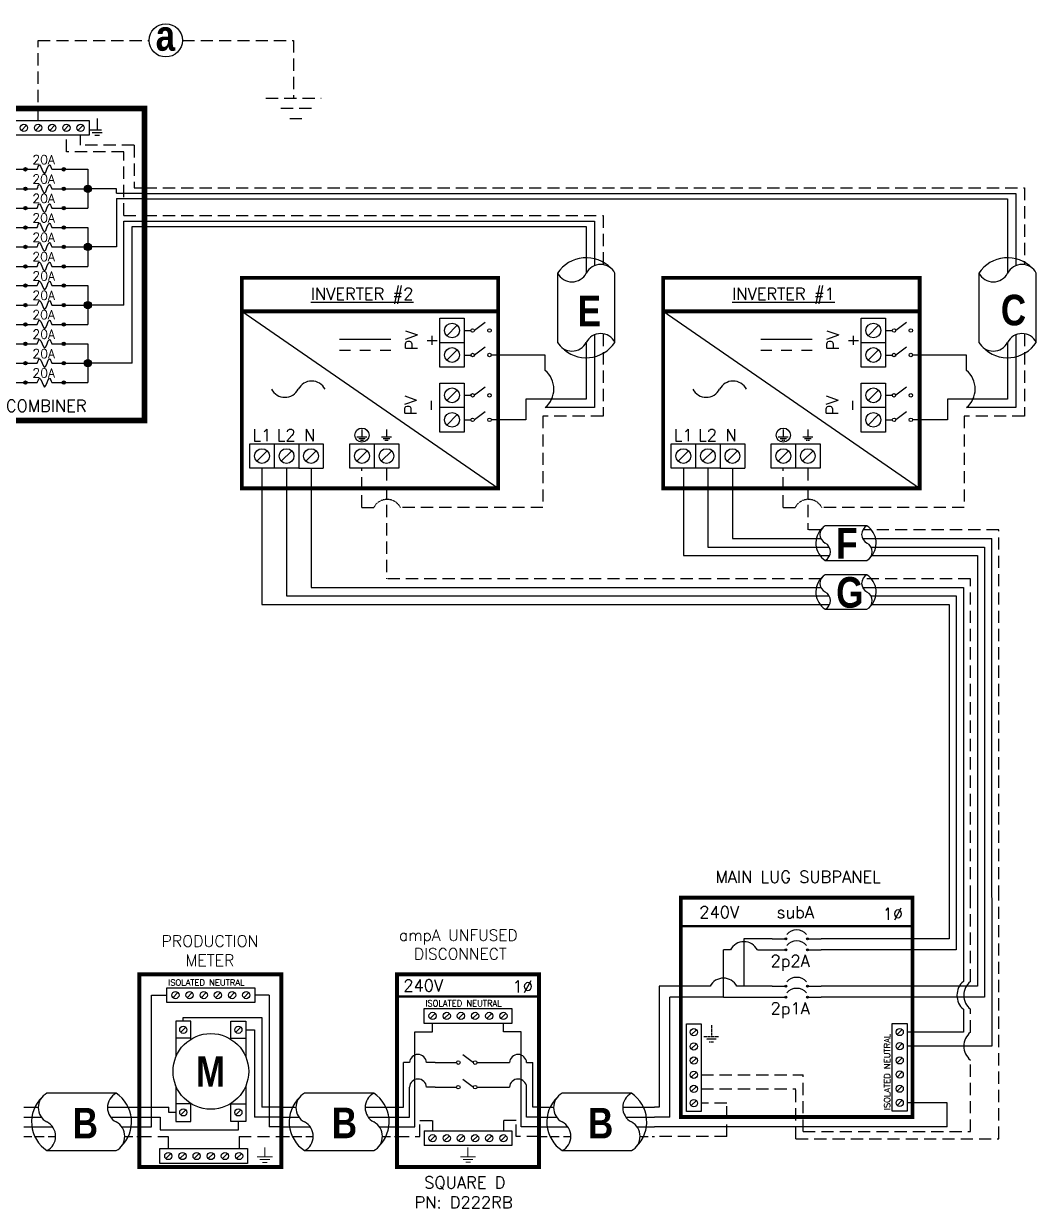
# Model space of a CAD drawing. Header units: feet. Extents: x 20586 to 21367, y 14556 to 15126.
# Drawn here: x 21055.8 to 21366.9, y 14762.3 to 15126.1 of the extents above; entities that cross this region are included whole.
import ezdxf

# ---------------------------------------------------------------- set-up
doc = ezdxf.new("R2010")
doc.units = ezdxf.units.FT
doc.header["$MEASUREMENT"] = 0
doc.linetypes.add('HIDDEN', pattern=[0.375, 0.25, -0.125])
for name, color, linetype in [('ONE LINE BLOCKS', 7, 'Continuous'), ('TABLES', 7, 'Continuous'), ('TEXT', 7, 'Continuous'), ('Z - TITLEBLOCK TXT', 7, 'Continuous')]:
    doc.layers.add(name, color=color, linetype=linetype)
doc.styles.add('ONE LINE TXT', font='techb___.ttf')
doc.styles.get("Standard").update_dxf_attribs({"font": 'simplex.shx'})

# ---------------------------------------------------------------- blocks, each defined once
blk = doc.blocks.new('6stringCombiner')
at = {"linetype": 'Continuous'}
h = blk.add_hatch(color=7, dxfattribs=at)
h.dxf.hatch_style = 1
edge = h.paths.add_edge_path()
edge.add_arc((20.51, 77.12), 0.513, 0, 360)
h = blk.add_hatch(color=7, dxfattribs=at)
h.dxf.hatch_style = 1
edge = h.paths.add_edge_path()
edge.add_arc((32.29, 77.12), 0.513, 0, 360)
h = blk.add_hatch(color=7, dxfattribs=at)
h.dxf.hatch_style = 1
edge = h.paths.add_edge_path()
edge.add_arc((20.51, 71.16), 0.513, 0, 360)
h = blk.add_hatch(color=7, dxfattribs=at)
h.dxf.hatch_style = 1
edge = h.paths.add_edge_path()
edge.add_arc((32.29, 71.16), 0.513, 0, 360)
h = blk.add_hatch(color=254, dxfattribs=at)
h.dxf.hatch_style = 1
edge = h.paths.add_edge_path()
edge.add_arc((39.7, 71.16), 1.11, 0, 360)
h = blk.add_hatch(color=7, dxfattribs=at)
h.dxf.hatch_style = 1
edge = h.paths.add_edge_path()
edge.add_arc((20.51, 65.2), 0.513, 0, 360)
h = blk.add_hatch(color=7, dxfattribs=at)
h.dxf.hatch_style = 1
edge = h.paths.add_edge_path()
edge.add_arc((32.29, 65.2), 0.513, 0, 360)
h = blk.add_hatch(color=253, dxfattribs=at)
h.dxf.hatch_style = 1
edge = h.paths.add_edge_path()
edge.add_arc((20.51, 59.24), 0.513, 0, 360)
h = blk.add_hatch(color=253, dxfattribs=at)
h.dxf.hatch_style = 1
edge = h.paths.add_edge_path()
edge.add_arc((32.29, 59.24), 0.513, 0, 360)
h = blk.add_hatch(color=253, dxfattribs=at)
h.dxf.hatch_style = 1
edge = h.paths.add_edge_path()
edge.add_arc((20.51, 53.28), 0.513, 0, 360)
h = blk.add_hatch(color=253, dxfattribs=at)
h.dxf.hatch_style = 1
edge = h.paths.add_edge_path()
edge.add_arc((32.29, 53.28), 0.513, 0, 360)
h = blk.add_hatch(color=254, dxfattribs=at)
h.dxf.hatch_style = 1
edge = h.paths.add_edge_path()
edge.add_arc((39.7, 53.28), 1.11, 0, 360)
h = blk.add_hatch(color=253, dxfattribs=at)
h.dxf.hatch_style = 1
edge = h.paths.add_edge_path()
edge.add_arc((20.51, 47.32), 0.513, 0, 360)
h = blk.add_hatch(color=253, dxfattribs=at)
h.dxf.hatch_style = 1
edge = h.paths.add_edge_path()
edge.add_arc((32.29, 47.32), 0.513, 0, 360)
h = blk.add_hatch(color=7, dxfattribs=at)
h.dxf.hatch_style = 1
edge = h.paths.add_edge_path()
edge.add_arc((20.53, 41.41), 0.513, 0, 360)
h = blk.add_hatch(color=7, dxfattribs=at)
h.dxf.hatch_style = 1
edge = h.paths.add_edge_path()
edge.add_arc((32.3, 41.41), 0.513, 0, 360)
h = blk.add_hatch(color=254, dxfattribs=at)
h.dxf.hatch_style = 1
edge = h.paths.add_edge_path()
edge.add_arc((39.71, 35.45), 1.11, 0, 360)
h = blk.add_hatch(color=7, dxfattribs=at)
h.dxf.hatch_style = 1
edge = h.paths.add_edge_path()
edge.add_arc((20.53, 35.45), 0.513, 0, 360)
h = blk.add_hatch(color=7, dxfattribs=at)
h.dxf.hatch_style = 1
edge = h.paths.add_edge_path()
edge.add_arc((32.3, 35.45), 0.513, 0, 360)
h = blk.add_hatch(color=7, dxfattribs=at)
h.dxf.hatch_style = 1
edge = h.paths.add_edge_path()
edge.add_arc((20.53, 29.49), 0.513, 0, 360)
h = blk.add_hatch(color=7, dxfattribs=at)
h.dxf.hatch_style = 1
edge = h.paths.add_edge_path()
edge.add_arc((32.3, 29.49), 0.513, 0, 360)
h = blk.add_hatch(color=253, dxfattribs=at)
h.dxf.hatch_style = 1
edge = h.paths.add_edge_path()
edge.add_arc((20.53, 23.53), 0.513, 0, 360)
h = blk.add_hatch(color=253, dxfattribs=at)
h.dxf.hatch_style = 1
edge = h.paths.add_edge_path()
edge.add_arc((32.3, 23.53), 0.513, 0, 360)
h = blk.add_hatch(color=254, dxfattribs=at)
h.dxf.hatch_style = 1
edge = h.paths.add_edge_path()
edge.add_arc((39.71, 17.57), 1.11, 0, 360)
h = blk.add_hatch(color=253, dxfattribs=at)
h.dxf.hatch_style = 1
edge = h.paths.add_edge_path()
edge.add_arc((20.53, 17.57), 0.513, 0, 360)
h = blk.add_hatch(color=253, dxfattribs=at)
h.dxf.hatch_style = 1
edge = h.paths.add_edge_path()
edge.add_arc((32.3, 17.57), 0.513, 0, 360)
h = blk.add_hatch(color=253, dxfattribs=at)
h.dxf.hatch_style = 1
edge = h.paths.add_edge_path()
edge.add_arc((20.53, 11.61), 0.513, 0, 360)
h = blk.add_hatch(color=253, dxfattribs=at)
h.dxf.hatch_style = 1
edge = h.paths.add_edge_path()
edge.add_arc((32.3, 11.61), 0.513, 0, 360)
at = {"color": 1, "linetype": 'Continuous'}
for p, q in [((13.11, 87.6), (13.11, 92.14)), ((13.11, 92.14), (40.06, 92.14)), ((40.06, 92.14), (40.06, 87.6)), ((40.06, 87.6), (13.11, 87.6)), ((21.03, 77.13), (24.16, 77.13)), ((28.66, 77.12), (31.78, 77.12)), ((21.03, 71.16), (24.16, 71.17)), ((28.66, 71.16), (31.78, 71.16)), ((21.03, 65.2), (24.16, 65.21)), ((28.66, 65.2), (31.78, 65.2)), ((21.03, 59.24), (24.16, 59.25)), ((28.66, 59.24), (31.78, 59.24)), ((21.03, 53.28), (24.16, 53.29)), ((28.66, 53.28), (31.78, 53.28)), ((21.03, 47.32), (24.16, 47.33)), ((28.66, 47.32), (31.78, 47.32)), ((21.04, 41.42), (24.17, 41.42)), ((28.67, 41.41), (31.79, 41.41)), ((21.04, 35.45), (24.17, 35.46)), ((28.67, 35.45), (31.79, 35.45)), ((21.04, 29.49), (24.17, 29.5)), ((28.67, 29.49), (31.79, 29.49)), ((21.04, 23.53), (24.17, 23.54)), ((28.67, 23.53), (31.79, 23.53)), ((21.04, 17.57), (24.17, 17.58)), ((28.67, 17.57), (31.79, 17.57)), ((21.04, 11.61), (24.17, 11.62)), ((28.67, 11.61), (31.79, 11.61))]:
    blk.add_line(p, q, dxfattribs=at)
at = {"color": 4, "linetype": 'Continuous'}
for p, q in [((16.49, 90.65), (14.92, 89.08)), ((20.84, 90.65), (19.27, 89.08)), ((25.19, 90.65), (23.62, 89.08)), ((29.54, 90.65), (27.97, 89.08)), ((33.89, 90.65), (32.32, 89.08)), ((38.25, 90.65), (36.67, 89.08))]:
    blk.add_line(p, q, dxfattribs=at)
at = {"color": 92, "linetype": 'HIDDEN', "ltscale": 15}
for p, q in [((15.71, 84.52), (15.71, 87.6)), ((33.11, 82.53), (33.11, 87.6)), ((37.46, 84.52), (37.46, 87.6)), ((2.56, 71.4), (2.56, 84.52)), ((2.56, 84.52), (15.71, 84.52)), ((53.89, 84.52), (37.46, 84.52)), ((53.89, 84.52), (53.89, 71.4)), ((50.72, 82.54), (33.11, 82.53)), ((50.72, 62.94), (50.72, 82.54)), ((0, 71.4), (2.56, 71.4)), ((53.89, 71.4), (57.11, 71.4)), ((50.72, 62.94), (57.11, 62.94))]:
    blk.add_line(p, q, dxfattribs=at)
at = {"color": 7, "linetype": 'Continuous'}
for p, q in [((48.55, 71.16), (39.7, 71.16)), ((48.55, 69.79), (48.55, 71.16)), ((48.55, 69.79), (57.11, 69.79)), ((0, 68.78), (3.44, 68.78)), ((0, 63.53), (3.43, 63.53)), ((0, 58.29), (3.44, 58.29)), ((8.71, 41.41), (13.92, 41.41)), ((11.3, 35.45), (13.92, 35.45)), ((50.72, 35.45), (39.71, 35.45))]:
    blk.add_line(p, q, dxfattribs=at)
at = {"color": 253, "linetype": 'Continuous'}
for p, q in [((0, 66.15), (3.44, 66.15)), ((48.55, 68.18), (48.55, 53.28)), ((48.55, 68.18), (57.11, 68.18)), ((0, 60.91), (3.44, 60.91)), ((53.31, 17.57), (53.31, 59.55)), ((53.31, 59.55), (57.11, 59.55)), ((0, 55.67), (3.44, 55.67)), ((6.06, 55.67), (6.06, 47.32)), ((48.55, 53.28), (39.7, 53.28)), ((6.06, 47.32), (13.92, 47.32)), ((0, 41.68), (6.06, 41.68)), ((6.06, 41.68), (6.06, 40.26)), ((0, 36.44), (4.34, 36.44)), ((4.34, 36.44), (4.34, 35.98)), ((0, 31.2), (2.65, 31.2)), ((2.65, 31.2), (2.65, 11.61)), ((4.34, 31.12), (4.34, 17.57)), ((6.06, 31.99), (6.06, 23.53)), ((6.06, 23.53), (13.93, 23.53)), ((4.34, 17.57), (8.68, 17.57)), ((8.68, 17.57), (13.92, 17.57)), ((53.31, 17.57), (40.82, 17.57)), ((2.65, 11.61), (6.06, 11.61)), ((6.06, 11.61), (13.92, 11.61))]:
    blk.add_line(p, q, dxfattribs=at)
for p, q in [((50.72, 35.45), (50.72, 61.25)), ((50.72, 61.25), (57.11, 61.25))]:
    blk.add_line(p, q)
at = {"color": 7}
for p, q in [((8.71, 44.3), (0, 44.3)), ((8.71, 41.41), (8.71, 44.3)), ((0, 39.06), (8.71, 39.06)), ((8.71, 39.06), (8.71, 35.45)), ((0, 33.82), (8.71, 33.82)), ((8.71, 35.45), (11.3, 35.45)), ((8.71, 33.82), (8.71, 29.49))]:
    blk.add_line(p, q, dxfattribs=at)
at = {"lineweight": 50, "const_width": 1.71}
blk.add_lwpolyline([(57.11, 0), (0, 0), (0, 95.81), (57.11, 95.81)], close=True, dxfattribs=at)
blk.add_lwpolyline([(57.11, 0), (0, 0), (0, 95.81), (57.11, 95.81)], close=True, dxfattribs=at)
at = {"color": 92, "linetype": 'HIDDEN', "ltscale": 15, "flags": 128}
for points in [[(42.53, 92.72), (42.53, 89.22)], [(40.18, 89.22), (44.87, 89.22)], [(44.05, 88.35), (41, 88.35)], [(43.24, 87.48), (41.81, 87.48)]]:
    blk.add_lwpolyline(points, dxfattribs=at)
at = {"color": 7, "linetype": 'Continuous', "flags": 128}
for points in [[(3.44, 68.78), (6.06, 68.78), (6.06, 77.12), (13.92, 77.12)], [(13.92, 77.12), (20.51, 77.12)], [(32.29, 77.12), (39.7, 77.12)], [(39.7, 77.12), (39.7, 65.2)], [(11.3, 65.2), (11.3, 71.16), (13.92, 71.16)], [(13.92, 71.16), (20.51, 71.16)], [(13.92, 71.16), (20.51, 71.16)], [(32.29, 71.16), (39.7, 71.16)], [(3.43, 63.53), (13.92, 63.53), (13.92, 65.2)], [(13.92, 65.2), (20.51, 65.2)], [(13.92, 65.2), (20.51, 65.2)], [(32.29, 65.2), (39.7, 65.2)], [(3.44, 58.29), (11.3, 58.29), (11.3, 59.24)], [(13.93, 41.41), (20.53, 41.41)], [(32.3, 41.41), (39.71, 41.41)], [(39.71, 41.41), (39.71, 29.49)], [(13.93, 35.45), (20.53, 35.45)], [(13.93, 35.45), (20.53, 35.45)], [(32.3, 35.45), (39.71, 35.45)], [(8.71, 29.49), (20.53, 29.49)], [(8.71, 29.49), (20.53, 29.49)], [(32.3, 29.49), (39.71, 29.49)]]:
    blk.add_lwpolyline(points, dxfattribs=at)
at = {"color": 253, "linetype": 'Continuous', "flags": 128}
for points in [[(3.44, 66.15), (8.68, 66.15), (8.68, 65.2)], [(3.44, 60.91), (13.92, 60.91), (13.92, 59.24)], [(13.92, 59.24), (20.51, 59.24)], [(13.92, 59.24), (20.51, 59.24)], [(32.29, 59.24), (39.7, 59.24)], [(39.7, 59.24), (39.7, 47.32)], [(6.06, 55.67), (3.44, 55.67)], [(8.68, 56.94), (8.68, 53.28), (13.92, 53.28)], [(13.92, 53.28), (20.51, 53.28)], [(13.92, 53.28), (20.51, 53.28)], [(32.29, 53.28), (39.7, 53.28)], [(13.92, 47.32), (20.51, 47.32)], [(32.29, 47.32), (39.7, 47.32)], [(13.93, 23.53), (20.53, 23.53)], [(13.93, 23.53), (20.53, 23.53)], [(32.3, 23.53), (39.71, 23.53)], [(39.71, 23.53), (39.71, 11.61)], [(13.93, 17.57), (20.53, 17.57)], [(13.93, 17.57), (20.53, 17.57)], [(32.3, 17.57), (39.71, 17.57)], [(13.93, 11.61), (20.53, 11.61)], [(32.3, 11.61), (39.71, 11.61)]]:
    blk.add_lwpolyline(points, dxfattribs=at)
at = {"color": 4, "linetype": 'Continuous'}
for centre in [(15.71, 89.87), (20.06, 89.87), (24.41, 89.87), (28.76, 89.87), (33.11, 89.87), (37.46, 89.87)]:
    blk.add_circle(centre, 1.11, dxfattribs=at)
at = {"color": 7, "linetype": 'Continuous'}
for centre, radius in [((20.51, 77.12), 0.513), ((32.29, 77.12), 0.513), ((20.51, 71.16), 0.513), ((32.29, 71.16), 0.513), ((39.7, 71.16), 1.11), ((39.7, 71.16), 1.11), ((20.51, 65.2), 0.513), ((32.29, 65.2), 0.513), ((39.7, 53.28), 1.11), ((39.7, 53.28), 1.11), ((20.53, 41.41), 0.513), ((32.3, 41.41), 0.513), ((39.71, 35.45), 1.11), ((39.71, 35.45), 1.11), ((20.53, 35.45), 0.513), ((32.3, 35.45), 0.513), ((20.53, 29.49), 0.513), ((32.3, 29.49), 0.513), ((39.71, 17.57), 1.11), ((39.71, 17.57), 1.11)]:
    blk.add_circle(centre, radius, dxfattribs=at)
at = {"color": 253, "linetype": 'Continuous'}
for centre in [(20.51, 59.24), (32.29, 59.24), (20.51, 53.28), (32.29, 53.28), (20.51, 47.32), (32.29, 47.32), (20.53, 23.53), (32.3, 23.53), (20.53, 17.57), (32.3, 17.57), (20.53, 11.61), (32.3, 11.61)]:
    blk.add_circle(centre, 0.513, dxfattribs=at)
for centre, radius, start, end in [((12.9, 61.07), 5.91, 135.6055, 224.3945), ((13.49, 36.12), 8.5, 150.9088, 209.0912), ((6.41, 33.55), 3.19, 130.4007, 229.5993)]:
    blk.add_arc(centre, radius, start, end, dxfattribs=at)
at = {"color": 7, "linetype": 'Continuous'}
blk.add_arc((13.34, 62.22), 3.61, 124.3567, 235.6433, dxfattribs=at)
at = {"color": 1, "linetype": 'Continuous'}
for points in [[(24.16, 77.13), (24.82, 78.47), (26.41, 75.78), (27.87, 78.47), (28.66, 77.12)], [(24.16, 71.17), (24.82, 72.51), (26.41, 69.82), (27.87, 72.51), (28.66, 71.16)], [(24.16, 65.21), (24.82, 66.55), (26.41, 63.86), (27.87, 66.55), (28.66, 65.2)], [(24.16, 59.25), (24.82, 60.58), (26.41, 57.9), (27.87, 60.58), (28.66, 59.24)], [(24.16, 53.29), (24.82, 54.62), (26.41, 51.94), (27.87, 54.62), (28.66, 53.28)], [(24.16, 47.33), (24.82, 48.66), (26.41, 45.98), (27.87, 48.66), (28.66, 47.32)], [(24.17, 41.42), (24.84, 42.76), (26.42, 40.07), (27.88, 42.76), (28.67, 41.41)], [(24.17, 35.46), (24.84, 36.8), (26.42, 34.11), (27.88, 36.8), (28.67, 35.45)], [(24.17, 29.5), (24.84, 30.84), (26.42, 28.15), (27.88, 30.84), (28.67, 29.49)], [(24.17, 23.54), (24.84, 24.87), (26.42, 22.19), (27.88, 24.87), (28.67, 23.53)], [(24.17, 17.58), (24.84, 18.91), (26.42, 16.23), (27.88, 18.91), (28.67, 17.57)], [(24.17, 11.62), (24.84, 12.95), (26.42, 10.27), (27.88, 12.95), (28.67, 11.61)]]:
    blk.add_spline(points, degree=3, dxfattribs=at)
for p in [(22.67, 78.71), (22.67, 72.75), (22.67, 66.79), (22.67, 60.82), (22.67, 54.86), (22.67, 48.9), (22.68, 43), (22.68, 37.04), (22.67, 31.08), (22.68, 25.11), (22.68, 19.15), (22.68, 13.19)]:
    blk.add_text('20A', height=2.778, dxfattribs=at).set_placement(p)
at = {"color": 1, "insert": (26.91, 4.5), "char_height": 3.658, "attachment_point": 5}
blk.add_mtext_dynamic_manual_height_columns('COMBINER', width=1.1897, gutter_width=7.17, heights=[0], dxfattribs=at)
blk = doc.blocks.new('2inverterSub')
at = {"layer": 'ONE LINE BLOCKS', "linetype": 'Continuous'}
h = blk.add_hatch(color=1, dxfattribs=at)
h.dxf.hatch_style = 1
edge = h.paths.add_edge_path()
edge.add_arc((40.28, 60.73), 0.291, 0, 360)
h = blk.add_hatch(color=1, dxfattribs=at)
h.dxf.hatch_style = 1
edge = h.paths.add_edge_path()
edge.add_arc((46.96, 60.73), 0.291, 0, 360)
h = blk.add_hatch(color=1, dxfattribs=at)
h.dxf.hatch_style = 1
edge = h.paths.add_edge_path()
edge.add_arc((40.28, 57.35), 0.291, 0, 360)
h = blk.add_hatch(color=1, dxfattribs=at)
h.dxf.hatch_style = 1
edge = h.paths.add_edge_path()
edge.add_arc((46.96, 57.35), 0.291, 0, 360)
h = blk.add_hatch(color=1, dxfattribs=at)
h.dxf.hatch_style = 1
edge = h.paths.add_edge_path()
edge.add_arc((40.28, 46.17), 0.291, 0, 360)
h = blk.add_hatch(color=1, dxfattribs=at)
h.dxf.hatch_style = 1
edge = h.paths.add_edge_path()
edge.add_arc((46.96, 46.17), 0.291, 0, 360)
h = blk.add_hatch(color=1, dxfattribs=at)
h.dxf.hatch_style = 1
edge = h.paths.add_edge_path()
edge.add_arc((40.28, 42.79), 0.291, 0, 360)
h = blk.add_hatch(color=1, dxfattribs=at)
h.dxf.hatch_style = 1
edge = h.paths.add_edge_path()
edge.add_arc((46.96, 42.79), 0.291, 0, 360)
at = {"color": 7, "linetype": 'Continuous'}
for p, q in [((90.5, 73.37), (90.5, 60.73)), ((99.2, 73.37), (99.2, 46.17)), ((36.09, 60.73), (27.43, 60.73)), ((27.43, 60.73), (27.43, 46.17)), ((90.5, 60.73), (51.15, 60.73)), ((17.02, 46.17), (1.34, 46.17)), ((1.34, 46.17), (1.34, 9)), ((36.09, 46.17), (25.26, 46.17)), ((99.2, 46.17), (51.15, 46.17)), ((1.34, 9), (0, 9))]:
    blk.add_line(p, q, dxfattribs=at)
at = {"color": 10, "linetype": 'Continuous'}
for p, q in [((92.67, 73.37), (92.67, 57.35)), ((101.37, 73.37), (101.37, 42.79)), ((21.14, 42.79), (21.14, 57.35)), ((23.31, 57.35), (21.14, 57.35)), ((31.55, 57.35), (36.09, 57.35)), ((92.67, 57.35), (51.15, 57.35)), ((21.14, 42.79), (4.63, 42.79)), ((4.63, 6), (4.63, 42.79)), ((21.14, 42.79), (36.09, 42.79)), ((101.37, 42.79), (51.15, 42.79)), ((4.63, 6), (0, 6))]:
    blk.add_line(p, q, dxfattribs=at)
at = {"color": 253, "linetype": 'Continuous'}
for p, q in [((94.85, 73.37), (94.85, 47.66)), ((103.55, 73.37), (103.55, 27.76)), ((94.85, 39.1), (94.85, 32.11)), ((94.85, 32.11), (77.54, 32.11)), ((103.55, 27.76), (77.54, 27.76)), ((89.88, 10.36), (77.54, 10.36)), ((89.88, 3), (89.88, 10.36)), ((89.88, 3), (0, 3))]:
    blk.add_line(p, q, dxfattribs=at)
at = {"color": 10, "linetype": 'Continuous'}
blk.add_arc((27.43, 55.19), 4.65, 27.6639, 152.3361, dxfattribs=at)
at = {"color": 7, "linetype": 'Continuous'}
blk.add_arc((21.14, 44.01), 4.65, 27.6639, 152.3361, dxfattribs=at)
at = {"color": 253, "linetype": 'Continuous'}
blk.add_arc((98.43, 43.38), 5.58, 129.9215, 230.0785, dxfattribs=at)
at = {"layer": 'ONE LINE BLOCKS', "lineweight": 50}
blk.add_line((8.04, 64.67), (79.2, 64.67), dxfattribs=at)
at = {"layer": 'ONE LINE BLOCKS', "lineweight": 50, "const_width": 1.19}
blk.add_lwpolyline([(8.04, 6.01), (8.04, 73.37), (79.2, 73.37), (79.2, 6.01)], close=True, dxfattribs=at)
at = {"layer": 'TEXT', "color": 92, "linetype": 'HIDDEN', "ltscale": 15}
for p, q in [((97.02, 47.66), (97.02, 73.37)), ((105.72, -0.66), (105.72, 73.37)), ((97.02, 32.03), (97.02, 39.1)), ((97.02, 1.52), (97.02, 23.48)), ((14.31, 18.99), (45.6, 18.99)), ((45.6, 1.52), (45.6, 18.99)), ((14.31, 14.64), (43.39, 14.64)), ((43.39, -0.66), (43.39, 14.64)), ((22.14, 10.28), (14.31, 10.28)), ((22.14, 0), (22.14, 10.28)), ((22.14, 0), (0, 0)), ((45.6, 1.52), (97.02, 1.52)), ((43.39, -0.66), (105.72, -0.66))]:
    blk.add_line(p, q, dxfattribs=at)
at = {"layer": 'TEXT', "color": 92, "linetype": 'HIDDEN', "flags": 128}
for points in [[(17.42, 34.26), (17.42, 30.76)], [(15.08, 30.76), (19.76, 30.76)], [(18.95, 29.89), (15.89, 29.89)], [(18.13, 29.02), (16.7, 29.02)]]:
    blk.add_lwpolyline(points, dxfattribs=at)
at = {"layer": 'TEXT', "color": 92, "linetype": 'Continuous', "ltscale": 4}
for centre in [(100.49, 43.38), (100.49, 27.76)]:
    blk.add_arc(centre, 5.51, 129.059, 230.941, dxfattribs=at)
at = {"layer": 'Z - TITLEBLOCK TXT', "color": 1, "linetype": 'Continuous'}
for p, q in [((9.77, 7.69), (9.77, 34.63)), ((9.77, 34.63), (14.31, 34.63)), ((14.31, 34.63), (14.31, 7.69)), ((73, 7.76), (73, 34.71)), ((73, 34.71), (77.54, 34.71)), ((77.54, 34.71), (77.54, 7.76)), ((14.31, 7.69), (9.77, 7.69)), ((77.54, 7.76), (73, 7.76))]:
    blk.add_line(p, q, dxfattribs=at)
at = {"layer": 'Z - TITLEBLOCK TXT', "color": 4, "linetype": 'Continuous'}
for p, q in [((12.83, 32.82), (11.25, 31.25)), ((76.06, 32.9), (74.49, 31.32)), ((12.83, 28.47), (11.25, 26.9)), ((76.06, 28.54), (74.49, 26.97)), ((12.83, 24.12), (11.25, 22.55)), ((76.06, 24.19), (74.49, 22.62)), ((12.83, 19.77), (11.25, 18.2)), ((76.06, 19.84), (74.49, 18.27)), ((12.83, 15.42), (11.25, 13.85)), ((76.06, 15.49), (74.49, 13.92)), ((12.83, 11.07), (11.25, 9.5)), ((76.06, 11.14), (74.49, 9.57))]:
    blk.add_line(p, q, dxfattribs=at)
at = {"layer": 'Z - TITLEBLOCK TXT', "color": 1, "linetype": 'Continuous', "flags": 128}
for points in [[(36.09, 60.73), (40.28, 60.73)], [(36.09, 60.73), (40.28, 60.73)], [(46.96, 60.73), (51.15, 60.73)], [(36.09, 57.35), (40.28, 57.35)], [(36.09, 57.35), (40.28, 57.35)], [(46.96, 57.35), (51.15, 57.35)], [(36.09, 46.17), (40.28, 46.17)], [(36.09, 46.17), (40.28, 46.17)], [(46.96, 46.17), (51.15, 46.17)], [(36.09, 42.79), (40.28, 42.79)], [(36.09, 42.79), (40.28, 42.79)], [(46.96, 42.79), (51.15, 42.79)]]:
    blk.add_lwpolyline(points, dxfattribs=at)
at = {"layer": 'Z - TITLEBLOCK TXT', "color": 1, "linetype": 'Continuous'}
for centre in [(40.28, 60.73), (46.96, 60.73), (40.28, 57.35), (46.96, 57.35), (40.28, 46.17), (46.96, 46.17), (40.28, 42.79), (46.96, 42.79)]:
    blk.add_circle(centre, 0.291, dxfattribs=at)
at = {"layer": 'Z - TITLEBLOCK TXT', "color": 4, "linetype": 'Continuous'}
for centre in [(12.04, 32.04), (75.27, 32.11), (12.04, 27.69), (75.27, 27.76), (12.04, 23.34), (75.27, 23.41), (12.04, 18.99), (75.27, 19.06), (12.04, 14.64), (75.27, 14.71), (12.04, 10.28), (75.27, 10.36)]:
    blk.add_circle(centre, 1.11, dxfattribs=at)
at = {"layer": 'Z - TITLEBLOCK TXT', "color": 1, "linetype": 'Continuous'}
for centre in [(43.62, 59.53), (43.62, 56.15), (43.62, 44.97), (43.62, 41.59)]:
    blk.add_arc(centre, 3.93, 40.3392, 139.6608, dxfattribs=at)
at = {"layer": 'TABLES', "color": 1, "linetype": 'Continuous'}
for s, p in [('2p2A', (35.59, 52.11)), ('2p1A', (35.59, 37.55))]:
    blk.add_text(s, height=3.658, dxfattribs=at).set_placement(p)
at = {"layer": 'TABLES', "color": 4, "linetype": 'Continuous'}
blk.add_text('ISOLATED NEUTRAL', height=1.8743, rotation=90, dxfattribs=at).set_placement((72.35, 8.12))
at = {"layer": 'TEXT', "color": 1, "attachment_point": 5}
for s, width, gutter_width, insert, char_height in [('MAIN LUG SUBPANEL ', 62.3984, 7.17, (44.08, 79.8), 3.6576), ('240V', 0.1481, 0.75, (19.83, 68.92), 3.658), ('subA', 0.1481, 0.75, (43.21, 68.92), 3.658), ('1∅', 0.1481, 0.75, (73.19, 68.41), 3.658)]:
    blk.add_mtext_dynamic_manual_height_columns(s, width=width, gutter_width=gutter_width, heights=[0], dxfattribs=dict(at, insert=insert, char_height=char_height))
blk = doc.blocks.new('*U13')
at = {"color": 7, "linetype": 'Continuous'}
for p, q in [((-7.14, 13.31), (-28.39, 13.31)), ((-28.39, -4.31), (-7.14, -4.31))]:
    blk.add_line(p, q, dxfattribs=at)
at = {"color": 7}
for p, q in [((-35.53, 9), (-31.05, 9)), ((-9.81, 9), (0, 9))]:
    blk.add_line(p, q, dxfattribs=at)
at = {"color": 10}
for p, q in [((-35.53, 6), (-30.11, 6)), ((-8.87, 6), (0, 6))]:
    blk.add_line(p, q, dxfattribs=at)
at = {"color": 253}
for p, q in [((-35.53, 3), (-26.66, 3)), ((-5.41, 3), (0, 3))]:
    blk.add_line(p, q, dxfattribs=at)
at = {"color": 92, "linetype": 'HIDDEN', "ltscale": 10}
for p, q in [((-4.48, 0), (0, 0)), ((-35.53, 0), (-25.72, 0))]:
    blk.add_line(p, q, dxfattribs=at)
at = {"color": 7, "linetype": 'Continuous'}
for centre, start, end in [((-22.54, 4.5), 133.9732, 236.4265), ((-12.99, 4.5), 313.9732, 56.4265)]:
    blk.add_arc(centre, 10.58, start, end, dxfattribs=at)
at = {"linetype": 'Continuous'}
for centre, start, end in [((-26.08, 8.91), 117.6639, 242.3361), ((-4.83, 8.91), 117.6639, 242.3361), ((-30.7, 0.09), 297.6639, 62.3361), ((-9.45, 0.09), 297.6639, 62.3361)]:
    blk.add_arc(centre, 4.98, start, end, dxfattribs=at)
blk = doc.blocks.new('unfusedDisconnect')
at = {"lineweight": 50}
blk.add_line((-43.61, 43.06), (0, 43.06), dxfattribs=at)
at = {"color": 1, "linetype": 'Continuous'}
for p, q in [((-35.27, 34.78), (-35.27, 39.32)), ((-35.27, 39.32), (-8.32, 39.32)), ((-8.32, 39.32), (-8.32, 34.78)), ((-8.32, 34.78), (-35.27, 34.78)), ((-31.89, 22.73), (-25.32, 22.73)), ((-23.43, 25.18), (-20.16, 22.74)), ((-19.08, 22.73), (-11.7, 22.73)), ((-31.89, 15.2), (-25.32, 15.2)), ((-23.43, 17.65), (-20.16, 15.2)), ((-19.08, 15.2), (-11.7, 15.19)), ((-35.27, 1.76), (-8.32, 1.76)), ((-35.27, 1.76), (-35.27, -2.78)), ((-8.32, 1.76), (-8.32, -2.78)), ((-8.32, -2.78), (-35.27, -2.78))]:
    blk.add_line(p, q, dxfattribs=at)
at = {"color": 4, "linetype": 'Continuous'}
for p, q in [((-31.89, 37.83), (-33.46, 36.26)), ((-27.53, 37.83), (-29.11, 36.26)), ((-23.18, 37.83), (-24.76, 36.26)), ((-18.83, 37.83), (-20.41, 36.26)), ((-14.48, 37.83), (-16.06, 36.26)), ((-10.13, 37.83), (-11.7, 36.26)), ((-31.89, 0.28), (-33.46, -1.3)), ((-27.53, 0.28), (-29.11, -1.3)), ((-23.18, 0.28), (-24.76, -1.3)), ((-18.83, 0.28), (-20.41, -1.3)), ((-14.48, 0.28), (-16.06, -1.3)), ((-10.13, 0.28), (-11.7, -1.3))]:
    blk.add_line(p, q, dxfattribs=at)
at = {"color": 253, "linetype": 'Continuous'}
for p, q in [((-32.67, 32.17), (-32.67, 34.78)), ((-10.92, 32.17), (-10.92, 34.78)), ((-38.16, 3), (-38.16, 32.17)), ((-38.16, 32.17), (-32.67, 32.17)), ((-5.43, 32.17), (-10.92, 32.17)), ((-5.43, 3), (-5.43, 32.17)), ((-43.61, 3), (-38.16, 3)), ((0, 3), (-5.43, 3))]:
    blk.add_line(p, q, dxfattribs=at)
at = {"color": 7, "linetype": 'Continuous'}
for p, q in [((-41.66, 9), (-41.66, 22.73)), ((-39.8, 22.73), (-41.66, 22.73)), ((-31.89, 22.73), (-34.52, 22.73)), ((-11.7, 22.73), (-9.07, 22.73)), ((-3.79, 22.73), (-1.93, 22.73)), ((-1.93, 9), (-1.93, 22.73))]:
    blk.add_line(p, q, dxfattribs=at)
at = {"color": 10, "linetype": 'Continuous'}
for p, q in [((-39.8, 6), (-39.8, 15.2)), ((-31.89, 15.2), (-34.52, 15.2)), ((-11.7, 15.2), (-9.07, 15.2)), ((-3.79, 6), (-3.79, 15.2)), ((-43.61, 6), (-39.8, 6)), ((0, 6), (-3.79, 6))]:
    blk.add_line(p, q, dxfattribs=at)
at = {"color": 7}
for p, q in [((-43.61, 9), (-41.66, 9)), ((0, 9), (-1.93, 9))]:
    blk.add_line(p, q, dxfattribs=at)
at = {"color": 92, "linetype": 'HIDDEN', "ltscale": 15}
for p, q in [((-36.58, 0), (-36.58, 4.9)), ((-36.58, 4.9), (-32.67, 4.9)), ((-32.67, 4.9), (-32.67, 1.76)), ((-7.01, 4.9), (-10.92, 4.9)), ((-10.92, 4.9), (-10.92, 1.76)), ((-7.01, 0), (-7.01, 4.9)), ((-43.61, 0), (-36.58, 0)), ((0, 0), (-7.01, 0))]:
    blk.add_line(p, q, dxfattribs=at)
at = {"lineweight": 50, "const_width": 1.19}
blk.add_lwpolyline([(-43.61, -9.34), (-43.61, 49.84), (0, 49.84), (0, -9.34)], close=True, dxfattribs=at)
at = {"color": 92, "linetype": 'Continuous', "lineweight": 5, "ltscale": 0.05, "flags": 128}
for points in [[(-21.8, -3.32), (-21.8, -6.17)], [(-24.14, -6.17), (-19.45, -6.17)], [(-20.27, -7.03), (-23.32, -7.03)], [(-21.08, -7.9), (-22.51, -7.9)]]:
    blk.add_lwpolyline(points, dxfattribs=at)
at = {"color": 4, "linetype": 'Continuous'}
for centre in [(-32.67, 37.05), (-28.32, 37.05), (-23.97, 37.05), (-19.62, 37.05), (-15.27, 37.05), (-10.92, 37.05), (-32.67, -0.51), (-28.32, -0.51), (-23.97, -0.51), (-19.62, -0.51), (-15.27, -0.51), (-10.92, -0.51)]:
    blk.add_circle(centre, 1.11, dxfattribs=at)
at = {"color": 1, "linetype": 'Continuous'}
for centre in [(-24.78, 22.73), (-19.62, 22.73), (-24.78, 15.2), (-19.62, 15.2)]:
    blk.add_circle(centre, 0.541, dxfattribs=at)
at = {"color": 7, "linetype": 'Continuous'}
for centre in [(-37.16, 22.58), (-6.43, 22.58)]:
    blk.add_arc(centre, 2.64, 3.2819, 176.7181, dxfattribs=at)
at = {"color": 10, "linetype": 'Continuous'}
for centre in [(-37.16, 15.04), (-6.43, 15.04)]:
    blk.add_arc(centre, 2.64, 3.2819, 176.7181, dxfattribs=at)
at = {"color": 4, "linetype": 'Continuous'}
blk.add_text('ISOLATED NEUTRAL', height=1.8743, dxfattribs=at).set_placement((-34.91, 39.97))
at = {"color": 1}
for s, width, gutter_width, heights, insert, char_height, attachment_point in [('\\A1;\\pi12.228;ampA UNFUSED \\P\\pi16.834;DISCONNECT', 64.922, 0, [11.89], (-55.21, 63.58), 3.4544, 1), ('240V', 0.1481, 0.75, [0], (-35.55, 46.4), 3.658, 5), ('1∅', 0.1481, 0.75, [0], (-4.98, 46.1), 3.658, 5), ('\\A1;\\pi11.999,t30.287;SQUARE D\\P\\pi9.0377,t27.326;PN: D222RB', 51.6906, 0.203, [45.94], (-47.25, -12.27), 3.6576, 1)]:
    blk.add_mtext_dynamic_manual_height_columns(s, width=width, gutter_width=gutter_width, heights=heights, dxfattribs=dict(at, insert=insert, char_height=char_height, attachment_point=attachment_point))
blk = doc.blocks.new('*U27')
at = {"color": 7}
for name, p in [('unfusedDisconnect', (0, 0)), ('*U13', (-43.61, 0))]:
    blk.add_blockref(name, p, dxfattribs=at)
at = {"layer": 'Z - TITLEBLOCK TXT', "color": 1, "linetype": 'Continuous', "insert": (-63.63, 8.88), "char_height": 9.3833, "attachment_point": 1, "style": 'ONE LINE TXT'}
blk.add_mtext_dynamic_manual_height_columns('{\\W1;\\C256;B}', width=0.1385, gutter_width=2.13, heights=[0], dxfattribs=at)
blk = doc.blocks.new('productionMeter')
at = {"color": 1, "linetype": 'Continuous'}
for p, q in [((-35.13, 41.18), (-35.13, 45.72)), ((-35.13, 45.72), (-8.18, 45.72)), ((-8.18, 45.72), (-8.18, 41.18)), ((-8.18, 41.18), (-35.13, 41.18)), ((-32.38, 35.4), (-32.38, 24.5)), ((-27.84, 35.4), (-32.38, 35.4)), ((-27.84, 29.86), (-27.84, 35.4)), ((-15.47, 29.86), (-15.47, 35.4)), ((-15.47, 35.4), (-10.93, 35.4)), ((-10.93, 35.4), (-10.93, 24.5)), ((-27.84, 30.21), (-32.38, 30.21)), ((-15.47, 30.21), (-10.93, 30.21)), ((-32.38, 15.55), (-32.38, 4.64)), ((-10.93, 15.55), (-10.93, 4.64)), ((-27.84, 10.04), (-32.38, 10.04)), ((-27.84, 4.64), (-27.84, 10.18)), ((-15.47, 4.64), (-15.47, 10.18)), ((-15.47, 10.04), (-10.93, 10.04)), ((-32.38, 4.64), (-27.84, 4.64)), ((-10.93, 4.64), (-15.47, 4.64)), ((-37.32, -8.24), (-37.32, -3.7)), ((-37.32, -3.7), (-10.37, -3.7)), ((-10.37, -3.7), (-10.37, -8.24)), ((-10.37, -8.24), (-37.32, -8.24))]:
    blk.add_line(p, q, dxfattribs=at)
at = {"color": 4, "linetype": 'Continuous'}
for p, q in [((-31.74, 44.23), (-33.32, 42.66)), ((-27.39, 44.23), (-28.97, 42.66)), ((-23.04, 44.23), (-24.62, 42.66)), ((-18.69, 44.23), (-20.26, 42.66)), ((-14.34, 44.23), (-15.91, 42.66)), ((-9.99, 44.23), (-11.56, 42.66)), ((-29.33, 33.59), (-30.9, 32.02)), ((-12.41, 33.59), (-13.98, 32.02)), ((-29.33, 8.23), (-30.9, 6.66)), ((-12.41, 8.23), (-13.98, 6.66)), ((-33.93, -5.19), (-35.51, -6.76)), ((-29.58, -5.19), (-31.15, -6.76)), ((-25.23, -5.19), (-26.8, -6.76)), ((-20.88, -5.19), (-22.45, -6.76)), ((-16.53, -5.19), (-18.1, -6.76)), ((-12.18, -5.19), (-13.75, -6.76))]:
    blk.add_line(p, q, dxfattribs=at)
at = {"color": 253, "linetype": 'Continuous'}
for p, q in [((-39.9, 3), (-39.9, 43.45)), ((-39.9, 43.45), (-35.13, 43.45)), ((-3.71, 43.45), (-8.18, 43.45)), ((-3.71, 43.45), (-3.71, 3)), ((-43.61, 3), (-39.9, 3)), ((0, 3), (-3.71, 3))]:
    blk.add_line(p, q, dxfattribs=at)
at = {"color": 7}
for p, q in [((-30.11, 35.4), (-30.11, 36.59)), ((-30.11, 36.59), (-5.98, 36.59)), ((-5.98, 36.59), (-5.98, 9)), ((-43.61, 9), (-34.54, 9)), ((-34.54, 7.44), (-34.54, 9)), ((-32.38, 7.44), (-34.54, 7.44)), ((0, 9), (-5.98, 9))]:
    blk.add_line(p, q, dxfattribs=at)
at = {"color": 10, "linetype": 'Continuous'}
for p, q in [((-10.93, 32.81), (-8.25, 32.81)), ((-8.25, 32.81), (-8.25, 6)), ((-43.61, 6), (-37.24, 6)), ((-37.24, 6), (-37.24, 2.05)), ((-13.2, 2.05), (-13.2, 4.64)), ((0, 6), (-8.25, 6)), ((-37.24, 2.05), (-13.2, 2.05))]:
    blk.add_line(p, q, dxfattribs=at)
at = {"color": 92, "linetype": 'HIDDEN', "ltscale": 15}
for p, q in [((-43.61, 0), (-34.72, 0)), ((-12.97, 0), (-12.97, -3.7)), ((-12.97, 0), (0, 0)), ((-34.72, 0), (-34.72, -3.7))]:
    blk.add_line(p, q, dxfattribs=at)
at = {"lineweight": 50, "const_width": 1.19}
blk.add_lwpolyline([(-43.61, -9.34), (-43.61, 49.84), (0, 49.84), (0, -9.34)], close=True, dxfattribs=at)
at = {"color": 92, "linetype": 'Continuous', "lineweight": 5, "ltscale": 0.05, "flags": 128}
for points in [[(-5.04, -3.33), (-5.04, -6.18)], [(-2.7, -6.18), (-7.38, -6.18)], [(-6.57, -7.05), (-3.51, -7.05)], [(-5.76, -7.91), (-4.32, -7.91)]]:
    blk.add_lwpolyline(points, dxfattribs=at)
at = {"color": 4, "linetype": 'Continuous'}
for centre in [(-32.53, 43.45), (-28.18, 43.45), (-23.83, 43.45), (-19.48, 43.45), (-15.13, 43.45), (-10.78, 43.45), (-30.11, 32.81), (-13.2, 32.81), (-30.11, 7.44), (-13.2, 7.44), (-34.72, -5.97), (-30.37, -5.97), (-26.02, -5.97), (-21.67, -5.97), (-17.32, -5.97), (-12.97, -5.97)]:
    blk.add_circle(centre, 1.11, dxfattribs=at)
at = {"linetype": 'Continuous'}
blk.add_circle((-21.65, 20.02), 11.62, dxfattribs=at)
at = {"color": 4, "linetype": 'Continuous'}
blk.add_text('ISOLATED NEUTRAL', height=1.8743, dxfattribs=at).set_placement((-34.77, 46.37))
at = {"color": 253, "linetype": 'Continuous', "style": 'ONE LINE TXT'}
blk.add_text('M', height=9.38, dxfattribs=at).set_placement((-26.21, 15.31))
at = {"color": 1, "insert": (-21.93, 57.08), "char_height": 3.5433, "attachment_point": 5}
blk.add_mtext_dynamic_manual_height_columns('PRODUCTION METER', width=1.3203, gutter_width=7.17, heights=[0], dxfattribs=at)
blk = doc.blocks.new('*U18')
at = {"color": 7}
blk.add_blockref('productionMeter', (0, 0), dxfattribs=at)

msp = doc.modelspace()

# ---------------------------------------------------------------- linework, layer by layer
at = {"color": 92, "linetype": 'HIDDEN', "ltscale": 15}
for p, q in [((21060.27, 15096.35), (21060.27, 15120.94)), ((21060.27, 15120.94), (21094.38, 15120.94)), ((21104.61, 15120.94), (21138.72, 15120.94)), ((21138.72, 15120.94), (21138.72, 15103.15)), ((21092.97, 15075.61), (21363.28, 15075.61)), ((21363.28, 15075.61), (21363.28, 15052.05)), ((21092.97, 15067.15), (21233.84, 15067.15)), ((21233.84, 15067.15), (21233.84, 15052.05)), ((21233.84, 15030.8), (21233.84, 15005.55)), ((21363.28, 15030.8), (21363.28, 15005.55)), ((21233.84, 15005.55), (21215.34, 15005.55)), ((21215.34, 15005.55), (21215.34, 14977.47)), ((21363.28, 15005.55), (21344.77, 15005.55)), ((21344.77, 15005.55), (21344.77, 14977.47)), ((21159.76, 14977.47), (21159.76, 14989.51)), ((21167.29, 14989.51), (21167.29, 14955.58)), ((21289.19, 14977.47), (21289.19, 14989.51)), ((21296.72, 14989.51), (21296.72, 14970.6)), ((21159.76, 14977.47), (21163.36, 14977.47)), ((21215.34, 14977.47), (21171.6, 14977.47)), ((21289.19, 14977.47), (21292.79, 14977.47)), ((21344.77, 14977.47), (21301.03, 14977.47)), ((21300.78, 14970.6), (21296.72, 14970.6)), ((21355.38, 14970.6), (21313.59, 14970.6)), ((21355.38, 14857.67), (21355.38, 14970.6)), ((21300.78, 14955.58), (21167.29, 14955.58)), ((21346.68, 14955.58), (21313.59, 14955.58)), ((21346.68, 14857.67), (21346.68, 14955.58))]:
    msp.add_line(p, q, dxfattribs=at)
at = {"color": 7, "linetype": 'Continuous'}
for p, q in [((21092.97, 15073.92), (21360.65, 15073.92)), ((21360.65, 15073.92), (21360.65, 15051.75)), ((21092.97, 15065.46), (21231.22, 15065.46)), ((21231.22, 15065.46), (21231.22, 15051.75)), ((21219.84, 15049.44), (21219.84, 15028.2)), ((21237.47, 15028.2), (21237.47, 15049.44)), ((21349.27, 15049.44), (21349.27, 15028.2)), ((21366.9, 15028.2), (21366.9, 15049.44)), ((21201.61, 14983.34), (21122.84, 15037.71)), ((21331.04, 14983.34), (21252.27, 15037.71)), ((21168.66, 15029.1), (21152.89, 15029.1)), ((21231.22, 15030.51), (21231.22, 15008.18)), ((21298.09, 15029.1), (21282.32, 15029.1)), ((21360.65, 15030.51), (21360.65, 15008.18)), ((21156.19, 15025.69), (21152.89, 15025.69)), ((21162.42, 15025.69), (21159.13, 15025.69)), ((21168.66, 15025.69), (21165.36, 15025.69)), ((21285.62, 15025.69), (21282.32, 15025.69)), ((21291.85, 15025.69), (21288.56, 15025.69)), ((21298.09, 15025.69), (21294.79, 15025.69)), ((21216.05, 15024.3), (21199.46, 15024.3)), ((21216.05, 15019.57), (21216.05, 15024.3)), ((21345.48, 15024.3), (21328.89, 15024.3)), ((21345.48, 15019.57), (21345.48, 15024.3)), ((21231.22, 15008.18), (21216.05, 15008.18)), ((21360.65, 15008.18), (21345.48, 15008.18)), ((21129.05, 14989.51), (21129.05, 14947.69)), ((21258.48, 14989.51), (21258.48, 14962.71)), ((21314.86, 14971.87), (21302.05, 14971.87)), ((21258.48, 14962.71), (21303.41, 14962.71)), ((21316.22, 14962.71), (21348.86, 14962.71)), ((21348.86, 14962.71), (21348.86, 14857.67)), ((21302.05, 14961.24), (21314.86, 14961.24)), ((21314.86, 14956.84), (21302.05, 14956.84)), ((21129.05, 14947.69), (21303.41, 14947.69)), ((21302.05, 14946.21), (21314.86, 14946.21)), ((21316.22, 14947.69), (21340.16, 14947.69)), ((21340.16, 14947.69), (21340.16, 14857.67))]:
    msp.add_line(p, q, dxfattribs=at)
at = {"color": 253, "linetype": 'Continuous'}
for p, q in [((21092.97, 15072.23), (21358.03, 15072.23)), ((21358.03, 15072.23), (21358.03, 15049.34)), ((21092.97, 15063.77), (21228.6, 15063.77)), ((21228.6, 15063.77), (21228.6, 15049.34)), ((21228.6, 15028.1), (21228.6, 15010.8)), ((21358.03, 15028.1), (21358.03, 15010.8)), ((21228.6, 15010.8), (21210.14, 15010.8)), ((21210.14, 15010.8), (21210.14, 15004.4)), ((21358.03, 15010.8), (21339.57, 15010.8)), ((21339.57, 15010.8), (21339.57, 15004.4)), ((21210.14, 15004.4), (21199.46, 15004.4)), ((21339.57, 15004.4), (21328.89, 15004.4)), ((21144.12, 14989.51), (21144.12, 14952.95)), ((21273.55, 14989.51), (21273.55, 14967.97)), ((21273.55, 14967.97), (21300.71, 14967.97)), ((21313.52, 14967.97), (21353.21, 14967.97)), ((21353.21, 14857.67), (21353.21, 14967.97)), ((21144.12, 14952.95), (21300.71, 14952.95)), ((21313.52, 14952.95), (21344.51, 14952.95)), ((21344.51, 14952.95), (21344.51, 14857.67))]:
    msp.add_line(p, q, dxfattribs=at)
at = {"color": 1, "linetype": 'Continuous'}
for p, q in [((21183.65, 15020.53), (21183.65, 15035.6)), ((21183.65, 15035.6), (21191.19, 15035.6)), ((21183.65, 15020.53), (21183.65, 15035.6)), ((21191.19, 15035.6), (21191.19, 15020.53)), ((21191.19, 15035.6), (21191.19, 15028.06)), ((21313.08, 15020.53), (21313.08, 15035.6)), ((21313.08, 15035.6), (21320.62, 15035.6)), ((21313.08, 15020.53), (21313.08, 15035.6)), ((21320.62, 15035.6), (21320.62, 15020.53)), ((21320.62, 15035.6), (21320.62, 15028.06)), ((21191.19, 15031.83), (21193.22, 15031.83)), ((21197.61, 15034.29), (21194.35, 15031.85)), ((21320.62, 15031.83), (21322.65, 15031.83)), ((21327.04, 15034.29), (21323.78, 15031.85)), ((21191.19, 15028.06), (21183.65, 15028.06)), ((21197.61, 15026.76), (21194.35, 15024.31)), ((21320.62, 15028.06), (21313.08, 15028.06)), ((21327.04, 15026.76), (21323.78, 15024.31)), ((21191.19, 15024.3), (21193.22, 15024.3)), ((21320.62, 15024.3), (21322.65, 15024.3)), ((21191.19, 15020.53), (21183.65, 15020.53)), ((21320.62, 15020.53), (21313.08, 15020.53)), ((21183.65, 15000.63), (21183.65, 15015.7)), ((21183.65, 15015.7), (21191.19, 15015.7)), ((21191.19, 15015.7), (21191.19, 15008.17)), ((21197.61, 15014.4), (21194.35, 15011.95)), ((21313.08, 15000.63), (21313.08, 15015.7)), ((21313.08, 15015.7), (21320.62, 15015.7)), ((21320.62, 15015.7), (21320.62, 15008.17)), ((21327.04, 15014.4), (21323.78, 15011.95)), ((21191.19, 15011.93), (21193.22, 15011.93)), ((21320.62, 15011.93), (21322.65, 15011.93)), ((21191.19, 15008.17), (21183.65, 15008.17)), ((21191.19, 15008.17), (21191.19, 15000.63)), ((21197.61, 15006.86), (21194.35, 15004.42)), ((21320.62, 15008.17), (21313.08, 15008.17)), ((21320.62, 15008.17), (21320.62, 15000.63)), ((21327.04, 15006.86), (21323.78, 15004.42)), ((21191.19, 15004.4), (21193.22, 15004.4)), ((21320.62, 15004.4), (21322.65, 15004.4)), ((21191.19, 15000.63), (21183.65, 15000.63)), ((21320.62, 15000.63), (21313.08, 15000.63)), ((21125.28, 14997.04), (21140.35, 14997.04)), ((21125.28, 14989.51), (21125.28, 14997.04)), ((21125.28, 14997.04), (21132.82, 14997.04)), ((21132.82, 14997.04), (21132.82, 14989.51)), ((21140.35, 14997.04), (21140.35, 14989.51)), ((21140.35, 14997.04), (21147.89, 14997.04)), ((21147.89, 14997.04), (21147.89, 14989.51)), ((21155.99, 14997.04), (21171.06, 14997.04)), ((21155.99, 14989.51), (21155.99, 14997.04)), ((21155.99, 14997.04), (21163.53, 14997.04)), ((21163.53, 14997.04), (21163.53, 14989.51)), ((21171.06, 14997.04), (21171.06, 14989.51)), ((21254.72, 14997.04), (21269.78, 14997.04)), ((21254.72, 14989.51), (21254.72, 14997.04)), ((21254.72, 14997.04), (21262.25, 14997.04)), ((21262.25, 14997.04), (21262.25, 14989.51)), ((21269.78, 14997.04), (21269.78, 14989.51)), ((21269.78, 14997.04), (21277.32, 14997.04)), ((21277.32, 14997.04), (21277.32, 14989.51)), ((21285.42, 14997.04), (21300.49, 14997.04)), ((21285.42, 14989.51), (21285.42, 14997.04)), ((21285.42, 14997.04), (21292.96, 14997.04)), ((21292.96, 14997.04), (21292.96, 14989.51)), ((21300.49, 14997.04), (21300.49, 14989.51)), ((21140.35, 14989.51), (21125.28, 14989.51)), ((21140.35, 14989.51), (21147.89, 14989.51)), ((21171.06, 14989.51), (21155.99, 14989.51)), ((21269.78, 14989.51), (21254.72, 14989.51)), ((21269.78, 14989.51), (21277.32, 14989.51)), ((21300.49, 14989.51), (21285.42, 14989.51))]:
    msp.add_line(p, q, dxfattribs=at)
at = {"color": 4, "linetype": 'Continuous'}
for p, q in [((21189.02, 15033.44), (21185.81, 15030.22)), ((21318.46, 15033.44), (21315.24, 15030.22)), ((21189.02, 15025.9), (21185.81, 15022.69)), ((21318.46, 15025.9), (21315.24, 15022.69)), ((21189.02, 15013.54), (21185.81, 15010.33)), ((21318.46, 15013.54), (21315.24, 15010.33)), ((21189.02, 15006.01), (21185.81, 15002.79)), ((21318.46, 15006.01), (21315.24, 15002.79)), ((21130.66, 14994.88), (21127.44, 14991.67)), ((21138.19, 14994.88), (21134.98, 14991.67)), ((21145.73, 14994.88), (21142.51, 14991.67)), ((21161.37, 14994.88), (21158.15, 14991.67)), ((21168.9, 14994.88), (21165.69, 14991.67)), ((21260.09, 14994.88), (21256.88, 14991.67)), ((21267.62, 14994.88), (21264.41, 14991.67)), ((21275.16, 14994.88), (21271.94, 14991.67)), ((21290.8, 14994.88), (21287.58, 14991.67)), ((21298.33, 14994.88), (21295.12, 14991.67))]:
    msp.add_line(p, q, dxfattribs=at)
at = {"color": 10, "linetype": 'Continuous'}
for p, q in [((21136.59, 14989.51), (21136.59, 14950.32)), ((21266.02, 14989.51), (21266.02, 14965.34)), ((21266.02, 14965.34), (21303.28, 14965.34)), ((21316.1, 14965.34), (21351.03, 14965.34)), ((21351.03, 14965.34), (21351.03, 14857.67)), ((21136.59, 14950.32), (21303.28, 14950.32)), ((21316.1, 14950.32), (21342.33, 14950.32)), ((21342.33, 14950.32), (21342.33, 14857.67))]:
    msp.add_line(p, q, dxfattribs=at)
at = {"color": 92, "linetype": 'HIDDEN', "ltscale": 15, "flags": 128}
for points in [[(21130.24, 15103.15), (21147.2, 15103.15)], [(21144.26, 15100.01), (21133.18, 15100.01)], [(21141.32, 15096.87), (21136.12, 15096.87)]]:
    msp.add_lwpolyline(points, dxfattribs=at)
at = {"lineweight": 50, "const_width": 1.19}
for points in [[(21122.84, 14983.34), (21122.84, 15048), (21201.61, 15048), (21201.61, 14983.34)], [(21122.84, 15037.71), (21122.84, 15048), (21201.61, 15048), (21201.61, 15037.71)], [(21252.27, 14983.34), (21252.27, 15048), (21331.04, 15048), (21331.04, 14983.34)], [(21252.27, 15037.71), (21252.27, 15048), (21331.04, 15048), (21331.04, 15037.71)]]:
    msp.add_lwpolyline(points, close=True, dxfattribs=at)
at = {"color": 92, "linetype": 'Continuous', "flags": 128}
for points in [[(21158.22, 14999.15), (21161.29, 14999.15)], [(21159.76, 15001.45), (21159.76, 14999.15)], [(21165.76, 14999.15), (21168.83, 14999.15)], [(21167.29, 15001.45), (21167.29, 14999.15)], [(21287.65, 14999.15), (21290.72, 14999.15)], [(21289.19, 15001.45), (21289.19, 14999.15)], [(21295.19, 14999.15), (21298.26, 14999.15)], [(21296.73, 15001.45), (21296.72, 14999.15)], [(21160.76, 14998.58), (21158.75, 14998.58)], [(21160.23, 14998.01), (21159.29, 14998.01)], [(21168.29, 14998.58), (21166.29, 14998.58)], [(21167.76, 14998.01), (21166.82, 14998.01)], [(21290.19, 14998.58), (21288.18, 14998.58)], [(21297.73, 14998.58), (21295.72, 14998.58)]]:
    msp.add_lwpolyline(points, dxfattribs=at)
at = {"color": 92, "linetype": 'HIDDEN', "flags": 128}
for points in [[(21289.66, 14998.01), (21288.72, 14998.01)], [(21297.19, 14998.01), (21296.25, 14998.01)]]:
    msp.add_lwpolyline(points, dxfattribs=at)
at = {"color": 7, "linetype": 'Continuous'}
msp.add_circle((21099.5, 15120.94), 5.11, dxfattribs=at)
at = {"color": 4, "linetype": 'Continuous'}
for centre in [(21187.42, 15031.83), (21316.85, 15031.83), (21187.42, 15024.3), (21316.85, 15024.3), (21187.42, 15011.93), (21316.85, 15011.93), (21187.42, 15004.4), (21316.85, 15004.4), (21129.05, 14993.27), (21136.59, 14993.27), (21144.12, 14993.27), (21159.76, 14993.27), (21167.29, 14993.27), (21258.48, 14993.27), (21266.02, 14993.27), (21273.55, 14993.27), (21289.19, 14993.27), (21296.72, 14993.27)]:
    msp.add_circle(centre, 2.27, dxfattribs=at)
at = {"color": 1, "linetype": 'Continuous'}
for centre in [(21193.76, 15031.83), (21198.92, 15031.83), (21323.2, 15031.83), (21328.35, 15031.83), (21193.76, 15024.3), (21198.92, 15024.3), (21323.2, 15024.3), (21328.35, 15024.3), (21193.76, 15011.93), (21198.92, 15011.93), (21323.2, 15011.93), (21328.35, 15011.93), (21193.76, 15004.4), (21198.92, 15004.4), (21323.2, 15004.4), (21328.35, 15004.4)]:
    msp.add_circle(centre, 0.541, dxfattribs=at)
at = {"color": 92, "linetype": 'Continuous'}
for centre in [(21159.76, 14999.71), (21289.19, 14999.71)]:
    msp.add_circle(centre, 2.17, dxfattribs=at)
at = {"color": 7, "linetype": 'Continuous'}
for centre, radius, start, end in [((21228.66, 15043.59), 10.58, 43.9732, 146.4265), ((21358.09, 15043.59), 10.58, 43.9732, 146.4265), ((21228.66, 15034.05), 10.58, 223.9732, 326.4265), ((21358.09, 15034.05), 10.58, 223.9732, 326.4265), ((21305.57, 14966.55), 6.38, 133.9732, 236.4265), ((21311.33, 14966.55), 6.38, 313.9732, 56.4265), ((21305.57, 14951.53), 6.38, 133.9732, 236.4265), ((21311.33, 14951.53), 6.38, 313.9732, 56.4265)]:
    msp.add_arc(centre, radius, start, end, dxfattribs=at)
at = {"linetype": 'Continuous'}
for centre, radius, start, end in [((21233.06, 15047.13), 4.98, 27.6639, 152.3361), ((21362.49, 15047.13), 4.98, 27.6639, 152.3361), ((21224.25, 15051.75), 4.98, 207.6639, 332.3361), ((21353.68, 15051.75), 4.98, 207.6639, 332.3361), ((21224.25, 15030.51), 4.98, 207.6639, 332.3361), ((21233.06, 15025.89), 4.98, 27.6639, 152.3361), ((21353.68, 15030.51), 4.98, 207.6639, 332.3361), ((21362.49, 15025.89), 4.98, 27.6639, 152.3361), ((21211.28, 15013.87), 7.43, 309.9338, 50.0662), ((21340.71, 15013.87), 7.43, 309.9338, 50.0662), ((21136.07, 15015.97), 4.65, 207.6639, 332.3361), ((21144.31, 15011.65), 4.65, 27.6639, 152.3361), ((21265.5, 15015.97), 4.65, 207.6639, 332.3361), ((21273.74, 15011.65), 4.65, 27.6639, 152.3361), ((21303.44, 14969.21), 3, 117.6639, 242.3361), ((21316.25, 14969.21), 3, 117.6639, 242.3361), ((21300.65, 14963.9), 3, 297.6639, 62.3361), ((21313.47, 14963.9), 3, 297.6639, 62.3361), ((21303.44, 14954.19), 3, 117.6639, 242.3361), ((21316.25, 14954.19), 3, 117.6639, 242.3361), ((21300.65, 14948.87), 3, 297.6639, 62.3361), ((21313.47, 14948.87), 3, 297.6639, 62.3361)]:
    msp.add_arc(centre, radius, start, end, dxfattribs=at)
at = {"color": 92, "linetype": 'HIDDEN', "ltscale": 0.3}
for centre in [(21167.48, 14975.31), (21296.91, 14975.31)]:
    msp.add_arc(centre, 4.65, 27.6639, 152.3361, dxfattribs=at)

# ---------------------------------------------------------------- block references
at = {"color": 7}
for name, p in [('6stringCombiner', (21035.86, 15004.21)), ('2inverterSub', (21249.66, 14784.29)), ('*U27', (21214.13, 14784.29)), ('*U18', (21134.99, 14784.29)), ('*U13', (21091.38, 14784.29)), ('*U13', (21249.66, 14784.29))]:
    msp.add_blockref(name, p, dxfattribs=at)

# ---------------------------------------------------------------- texts
at = {"color": 1, "linetype": 'Continuous'}
for s, p in [('%%UINVERTER #2', (21144.05, 15041.26)), ('%%UINVERTER #1', (21273.48, 15041.26))]:
    msp.add_text(s, height=3.6576, dxfattribs=at).set_placement(p)
at = {"color": 1, "linetype": 'Continuous', "char_height": 9.3833, "attachment_point": 1, "style": 'ONE LINE TXT'}
for s, insert in [('{\\W1;\\C256;a}', (21096.4, 15127.13)), ('{\\W1;\\C256;C}', (21356.01, 15042.81)), ('{\\W1;\\C256;E}', (21226.05, 15042.5)), ('{\\W1;\\C256;F}', (21305.42, 14971.2)), ('{\\W1;\\C256;G}', (21305.42, 14956.11)), ('{\\W1;\\C256;B}', (21070.91, 14793.1)), ('{\\W1;\\C256;B}', (21229.19, 14793.1))]:
    msp.add_mtext_dynamic_manual_height_columns(s, width=0.1385, gutter_width=2.13, heights=[0], dxfattribs=dict(at, insert=insert))
at = {"color": 1, "char_height": 3.658, "attachment_point": 5, "rotation": 90}
for s, width, insert in [('PV +', 2.8378, (21178.01, 15028.81)), ('PV +', 2.8378, (21307.44, 15028.81)), ('PV -', 2.8013, (21177.78, 15008.84)), ('PV -', 2.8013, (21307.21, 15008.84))]:
    msp.add_mtext_dynamic_manual_height_columns(s, width=width, gutter_width=0.75, heights=[0], dxfattribs=dict(at, insert=insert))
at = {"color": 1, "attachment_point": 5}
for s, insert, char_height in [('L1', (21129, 14999.68), 3.658), ('L2', (21136.46, 14999.71), 3.658), ('N', (21143.71, 14999.66), 3.66), ('L1', (21258.43, 14999.68), 3.658), ('L2', (21265.89, 14999.71), 3.658), ('N', (21273.14, 14999.66), 3.66)]:
    msp.add_mtext_dynamic_manual_height_columns(s, width=0.1481, gutter_width=0.75, heights=[0], dxfattribs=dict(at, insert=insert, char_height=char_height))

doc.saveas('drawing.dxf')
